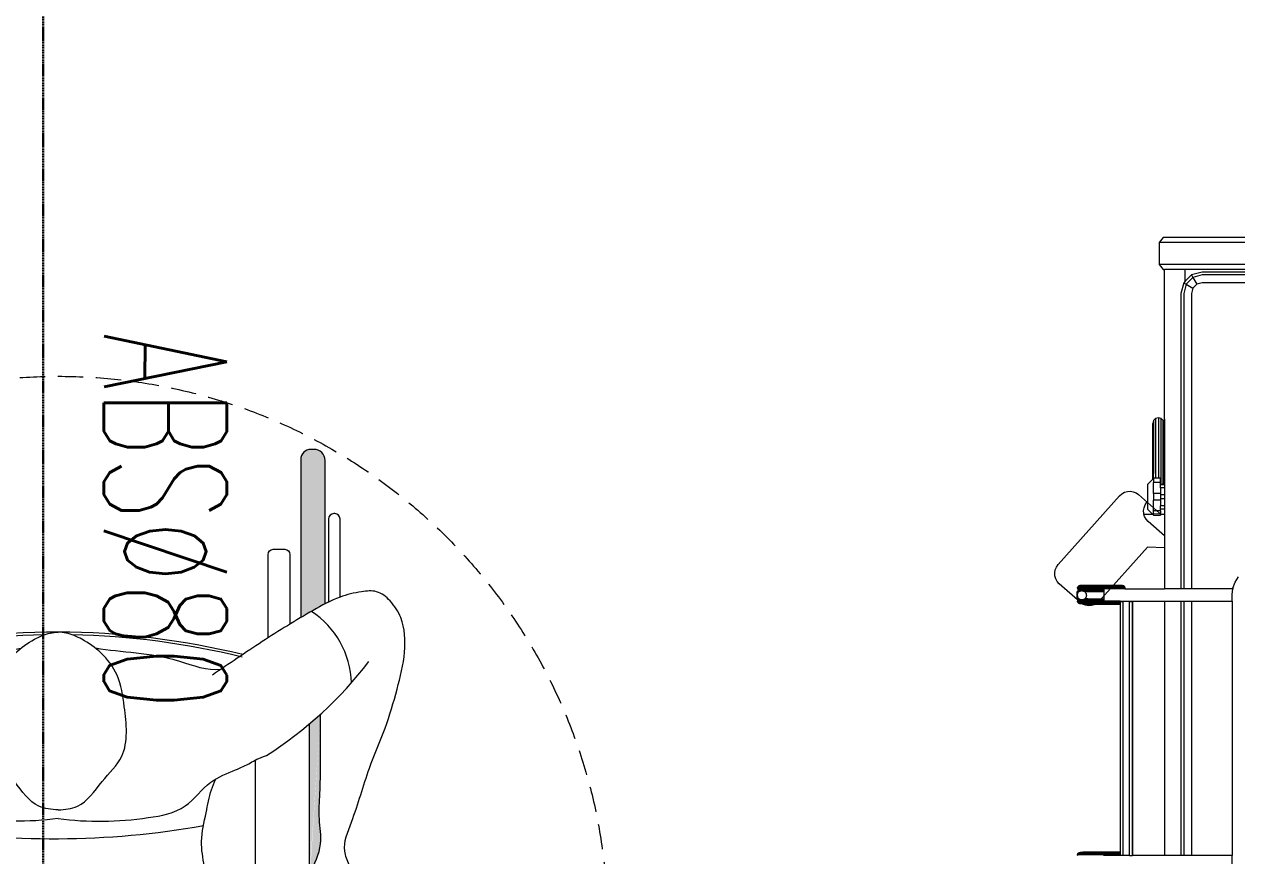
# Model space of a CAD drawing. Header units: millimetres. Extents: x -280308 to 6402717, y -14 to 2073074.
# Drawn here: x -18494 to -17117, y 332420 to 333365 of the extents above; entities that cross this region are included whole.
import ezdxf

# ---------------------------------------------------------------- set-up
doc = ezdxf.new("R2010")
doc.units = ezdxf.units.MM
doc.linetypes.add('DASHED2', pattern=[0.375, 0.25, -0.125])
doc.linetypes.add('Default', pattern=[0])
doc.layers.get('0').update_dxf_attribs({"lineweight": 0})
doc.layers.add('-P-ABK', color=7, linetype='Continuous', lineweight=30, true_color=0x05ffff)
doc.layers.add('A-FILL-4', color=9, linetype='Continuous', lineweight=0, true_color=0x808080)
doc.layers.add('A-Furn', color=250, linetype='Continuous', lineweight=0)
doc.layers.add('A-FURN-EQPM', color=177, linetype='Continuous', lineweight=0)
doc.layers.add('Teks-PL', color=7, linetype='Default', true_color=0xff0a0a)
doc.styles.add('RS', font='ROMANS.SHX', dxfattribs={"width": 0.8})

# ---------------------------------------------------------------- blocks, each defined once
blk = doc.blocks.new('A$C89b419f8')
at = {"color": 0, "linetype": 'ByBlock', "lineweight": -2}
for p, q in [((1663.365195679246, 1368.755625586142), (1684.527259748022, 1392.49293090697)), ((1684.527259748022, 1392.49293090697), (1687.169049251592, 1394.84670672004)), ((1687.169049251592, 1394.84670672004), (1690.179027126753, 1396.487585807263)), ((1690.179027126753, 1396.487585807263), (1693.42694667718, 1397.408018282207)), ((1693.42694667718, 1397.408018282207), (1696.782083571947, 1397.600295701632)), ((1696.782083571947, 1397.600295701632), (1700.114064662106, 1397.057568578908)), ((1700.114064662106, 1397.057568578908), (1703.291870617075, 1395.771659353268)), ((1703.291870617075, 1395.771659353268), (1706.185509609932, 1393.735208799291)), ((1706.185509609932, 1393.735208799291), (1784.381261693517, 1324.023314851103)), ((1375.276764968934, 1371.361954952445), (1376.645733114565, 1371.730557924995)), ((1376.645733114565, 1371.730557924995), (1378.015714060311, 1371.36583735286)), ((1376.71380194588, 1323.348871711481), (1376.645733114565, 1371.730557924995)), ((1378.015714060311, 1371.36583735286), (1379.019624033768, 1370.365528446448)), ((1378.083295853605, 1323.348871711481), (1378.015714060311, 1371.36583735286)), ((1379.019849584351, 1370.19942922944), (1379.019624033768, 1370.365528446448)), ((1379.085786358599, 1323.348871711481), (1379.019849584351, 1370.19942922944)), ((1379.019849584351, 1370.19942922944), (1379.388508339674, 1368.997629367601)), ((1379.388508339674, 1368.997629367601), (1379.36747199783, 1368.918749570395)), ((1379.36747199783, 1368.918749570395), (1379.388733406377, 1368.840420284207)), ((1379.393085786171, 1365.725069298001), (1379.388733406377, 1368.840420284207)), ((1379.393085786171, 1365.725069298001), (1379.451697932265, 1324.099338836488)), ((1379.393085786171, 1365.725069298001), (1379.522197953891, 1365.669680746912)), ((1379.580715293443, 1324.155116863913), (1379.522197953891, 1365.669680746912)), ((1660.043019025616, 1362.684267942765), (1661.328944303357, 1365.862185280348)), ((1661.636419377057, 1365.794061005639), (1661.279586860648, 1365.639803143727)), ((1661.279586860648, 1365.639803143727), (1661.337991666864, 1324.125182994059)), ((1661.328944303357, 1365.862185280348), (1663.365195679246, 1368.755625586142)), ((1661.631928764778, 1368.968426964493), (1661.997212003655, 1370.171183359111)), ((1661.653197291424, 1368.88955888171), (1661.631928764778, 1368.968426964493)), ((1661.632154369581, 1368.811161615202), (1661.653197291424, 1368.88955888171)), ((1661.636419377057, 1365.794061005639), (1661.632154369581, 1368.811161615202)), ((1661.695270841359, 1323.97192320897), (1661.636419377057, 1365.794061005639)), ((1661.996986936952, 1370.337282576773), (1662.998083576793, 1371.34040481683)), ((1661.996986936952, 1370.337282576773), (1661.997212003655, 1370.171183359111)), ((1662.063109271083, 1323.348871711481), (1661.997212003655, 1370.171183359111)), ((1662.998083576793, 1371.34040481683), (1664.367051722424, 1371.709007789366)), ((1663.065629553195, 1323.348871711481), (1662.998083576793, 1371.34040481683)), ((1664.435136903194, 1323.371055187818), (1664.367051722424, 1371.709007789366)), ((1664.367051722424, 1371.709007789366), (1665.737145201507, 1371.344287217245)), ((1665.778913715301, 1341.633458456592), (1665.737145201507, 1371.344287217245)), ((1665.737145201507, 1371.344287217245), (1665.9631192745, 1371.119123722689)), ((1667.219772025885, 1372.09544729715), (1665.962999625539, 1371.208740802816)), ((1665.962999625539, 1371.208740802816), (1665.9631192745, 1371.119123722689)), ((1665.9631192745, 1371.119123722689), (1665.963347793062, 1370.947963327388)), ((1665.964390836802, 1370.201468940562), (1665.963470771036, 1370.855852824694)), ((1665.964897796832, 1369.846356789625), (1665.966579355416, 1368.653159484878)), ((1665.96714374391, 1368.246545781614), (1665.976448185393, 1361.624789242793)), ((1666.166234847158, 1366.861859007069), (1666.163534046849, 1366.833331804024)), ((1666.264138857572, 1365.82621463023), (1666.163534046849, 1366.833331804024)), ((1666.166234847158, 1366.861859007069), (1666.261325523927, 1367.840730311204)), ((1666.261325523927, 1367.840730311204), (1666.553687155043, 1368.809754947608)), ((1666.559313822305, 1364.858033993893), (1666.264138857572, 1365.82621463023)), ((1666.553687155043, 1368.809754947608), (1667.029590672319, 1369.703044642636)), ((1667.037693073187, 1363.966094699019), (1666.559313822305, 1364.858033993893)), ((1667.2228202775, 1369.939170813086), (1667.029590672319, 1369.703044642636)), ((1667.152128303656, 1363.827040375647), (1667.037693073187, 1363.966094699019)), ((1667.680821141606, 1363.18460688254), (1667.152128303656, 1363.827040375647)), ((1667.236764561036, 1360.00492094428), (1667.152128303656, 1363.827040375647)), ((1667.219772025885, 1372.09544729715), (1675.439770233672, 1372.107038231712)), ((1667.222697892867, 1370.024608676846), (1667.219772025885, 1372.09544729715)), ((1667.222697892867, 1370.024608676846), (1667.67058060717, 1370.48633299263)), ((1667.2228202775, 1369.939170813086), (1667.222697892867, 1370.024608676846)), ((1667.2228202775, 1369.939170813086), (1667.67058060717, 1370.48633299263)), ((1667.67058060717, 1370.48633299263), (1668.452124690317, 1371.129517327718)), ((1668.464165758283, 1362.543616947689), (1667.680821141606, 1363.18460688254)), ((1669.34406398522, 1371.607896578615), (1668.452124690317, 1371.129517327718)), ((1670.312188354874, 1371.903071543347), (1669.34406398522, 1371.607896578615)), ((1671.319361795351, 1372.003732620724), (1670.312188354874, 1371.903071543347)), ((1672.326760302501, 1371.905941143661), (1671.319361795351, 1372.003732620724)), ((1672.326760302501, 1371.905941143661), (1673.295672405569, 1371.613466979208)), ((1673.295672405569, 1371.613466979208), (1674.189074633963, 1371.137619728586)), ((1674.189074633963, 1371.137619728586), (1674.972306717274, 1370.496629793735)), ((1674.982659785048, 1363.194903683645), (1674.201115701901, 1362.551663081875)), ((1674.972306717274, 1370.496629793735), (1675.451698444405, 1369.914205747351)), ((1675.570747578779, 1363.913557076055), (1674.982659785048, 1363.194903683645)), ((1675.439770233672, 1372.107038231712), (1676.69913090099, 1371.22387653777)), ((1675.439770233672, 1372.107038231712), (1675.440557967086, 1371.5842645761)), ((1675.450920200499, 1370.030871585332), (1675.440557967086, 1371.5842645761)), ((1675.451698444405, 1369.914205747351), (1675.450920200499, 1370.030871585332)), ((1675.614136397198, 1369.716856138679), (1675.450920200499, 1370.030871585332)), ((1675.451698444405, 1369.914205747351), (1675.614136397198, 1369.716856138679)), ((1675.570747578779, 1363.913557076055), (1675.456762768823, 1360.016511878857)), ((1675.623649719899, 1363.978192033639), (1675.570747578779, 1363.913557076055)), ((1675.614136397198, 1369.716856138679), (1676.093926569942, 1368.8231464157)), ((1676.099440703838, 1364.871481728667), (1675.623649719899, 1363.978192033639)), ((1676.093926569942, 1368.8231464157), (1676.389101534674, 1367.855022046046)), ((1676.391914868291, 1365.840450098403), (1676.099440703838, 1364.871481728667)), ((1676.489706345368, 1366.847848605568), (1676.389101534674, 1367.855022046046)), ((1676.489706345368, 1366.847848605568), (1676.391914868291, 1365.840450098403)), ((1676.705882901704, 1366.41999682672), (1676.69913090099, 1371.22387653777)), ((1676.705882901704, 1366.41999682672), (1676.925739888015, 1366.420307195876)), ((1676.740742046386, 1341.633458456592), (1676.705882901704, 1366.41999682672)), ((1676.922171991377, 1368.989920833454), (1677.287380712602, 1370.192771337403)), ((1676.943430134677, 1368.911094496711), (1676.922171991377, 1368.989920833454)), ((1676.943430134677, 1368.911094496711), (1676.92239705805, 1368.832711750059)), ((1676.925739888015, 1366.420307195876), (1676.92239705805, 1368.832711750059)), ((1676.960592234303, 1341.633458456592), (1676.925739888015, 1366.420307195876)), ((1677.287117630185, 1370.358832712402), (1678.288326803362, 1371.361954952445)), ((1677.287380712602, 1370.192771337403), (1677.287117630185, 1370.358832712402)), ((1677.327588922722, 1341.633458456592), (1677.287380712602, 1370.192771337403)), ((1678.288326803362, 1371.361954952445), (1679.657294948993, 1371.730557924995)), ((1678.330120446743, 1341.633458456592), (1678.288326803362, 1371.361954952445)), ((1679.733142423735, 1317.772956984976), (1679.657294948993, 1371.730557924995)), ((1679.657294948993, 1371.730557924995), (1681.027275894739, 1371.36583735286)), ((1681.102110569365, 1318.141559957527), (1681.027275894739, 1371.36583735286)), ((1681.027275894739, 1371.36583735286), (1682.031185868196, 1370.365528446448)), ((1682.031185868196, 1370.365528446448), (1682.031410934898, 1370.199429228785)), ((1682.10309467584, 1319.310781415232), (1682.031410934898, 1370.199429228785)), ((1682.031410934898, 1370.199429228785), (1682.400070174102, 1368.997629367601)), ((1682.404647620628, 1365.725069298001), (1682.400070174102, 1368.997629367601)), ((1682.463259766722, 1324.099338836488), (1682.404647620628, 1365.725069298001)), ((1682.404647620628, 1365.725069298001), (1682.533759788319, 1365.669680746912)), ((1682.5922771279, 1324.155116863913), (1682.533759788319, 1365.669680746912)), ((1659.500029007439, 1359.352040500293), (1660.043019025616, 1362.684267942765)), ((1659.69255327023, 1355.997038575239), (1659.500029007439, 1359.352040500293)), ((1660.612922027824, 1352.749071359562), (1659.69255327023, 1355.997038575239)), ((1662.253601936944, 1349.738894797338), (1660.612922027824, 1352.749071359562)), ((1664.607513210736, 1347.097256315596), (1662.253601936944, 1349.738894797338)), ((1665.981407644198, 1358.108229123187), (1665.978400870867, 1360.240647664672)), ((1665.987152808666, 1354.034919162601), (1665.984366407472, 1356.009298028672)), ((1665.993383748457, 1349.622596200192), (1665.991345799353, 1351.067735773511)), ((1667.236764561036, 1360.00492094428), (1667.262660877634, 1341.633458456592)), ((1669.357455453312, 1362.067713430399), (1668.464165758283, 1362.543616947689)), ((1670.326480089716, 1361.775295532614), (1669.357455453312, 1362.067713430399)), ((1671.333878596895, 1361.677504055551), (1670.326480089716, 1361.775295532614)), ((1672.340939504007, 1361.77810886626), (1671.333878596895, 1361.677504055551)), ((1673.309176407027, 1362.073283830992), (1672.340939504007, 1361.77810886626)), ((1674.201115701901, 1362.551663081875), (1673.309176407027, 1362.073283830992)), ((1675.456762768823, 1360.016511878857), (1675.482675551728, 1341.633458456592)), ((1375.318558612315, 1341.633458456592), (1375.760770887078, 1341.633458456592)), ((1375.760770887078, 1323.348871711481), (1375.760770887078, 1341.633458456592)), ((1664.53810240727, 1323.371199535672), (1664.53810240727, 1341.633458456592)), ((1664.53810240727, 1341.633458456592), (1665.778913715301, 1341.633458456592)), ((1726.075103548908, 1292.298521757722), (1664.607513210736, 1347.097256315596)), ((1665.778913715301, 1341.633458456592), (1666.067689179938, 1341.633458456592)), ((1666.067689179938, 1341.633458456592), (1667.262660877634, 1341.633458456592)), ((1667.262660877634, 1341.633458456592), (1675.482675551728, 1341.633458456592)), ((1675.482675551728, 1341.633458456592), (1676.740742046386, 1341.633458456592)), ((1676.740742046386, 1341.633458456592), (1676.960592234303, 1341.633458456592)), ((1676.960592234303, 1341.633458456592), (1677.327588922722, 1341.633458456592)), ((1677.327588922722, 1341.633458456592), (1678.330120446743, 1341.633458456592)), ((1678.330120446743, 1341.633458456592), (1678.630090573046, 1341.633458456592)), ((1678.630090573046, 1318.066614866359), (1678.630090573046, 1341.633458456592)), ((1375.760770887078, 1322.916012198766), (1375.760770887078, 1323.348871711481)), ((1376.71380194588, 1323.348871711481), (1375.760770887078, 1323.348871711481)), ((1375.760770887078, 1319.760014529689), (1375.760770887078, 1322.916012198766)), ((1375.760770887078, 1322.916012198766), (1664.337005319219, 1322.916012198766)), ((1378.083295853605, 1323.348871711481), (1376.71380194588, 1323.348871711481)), ((1379.085786358599, 1323.348871711481), (1378.083295853605, 1323.348871711481)), ((1379.452731039084, 1323.348871711481), (1379.085786358599, 1323.348871711481)), ((1379.451697932265, 1324.099338836488), (1379.580715293443, 1324.155116863913)), ((1379.452731039084, 1323.348871711481), (1379.451697932265, 1324.099338836488)), ((1661.696192349656, 1323.348871711481), (1379.452731039084, 1323.348871711481)), ((1661.337991666864, 1324.125182994059), (1661.695270841359, 1323.97192320897)), ((1661.696192349656, 1323.348871711481), (1661.695270841359, 1323.97192320897)), ((1662.063109271083, 1323.348871711481), (1661.696192349656, 1323.348871711481)), ((1663.065629553195, 1323.348871711481), (1662.063109271083, 1323.348871711481)), ((1664.337005319219, 1323.348871711481), (1663.065629553195, 1323.348871711481)), ((1664.337005319219, 1322.916012198766), (1664.337005319219, 1323.348871711481)), ((1664.337005319219, 1322.916012198766), (1664.337005319219, 1319.760014529689)), ((1664.435136903194, 1323.371055187818), (1664.53810240727, 1323.371199535672)), ((1664.435359463008, 1323.224916231629), (1664.435136903194, 1323.371055187818)), ((1664.443011730502, 1317.751463116016), (1664.435359463008, 1323.224916231629)), ((1664.53810240727, 1323.197563686655), (1664.435359463008, 1323.224916231629)), ((1664.53810240727, 1323.371199535672), (1664.53810240727, 1323.197563686655)), ((1664.53810240727, 1323.197563686655), (1664.53810240727, 1317.777062948866)), ((1682.463259766722, 1324.099338836488), (1682.5922771279, 1324.155116863913)), ((1682.468265381351, 1320.513594076532), (1682.463259766722, 1324.099338836488)), ((1784.381261693517, 1324.023314851103), (1786.734926123987, 1321.381541399649)), ((1375.760770887078, 1312.58241269947), (1375.760770887078, 1319.760014529689)), ((1375.760770887078, 1319.760014529689), (1664.337005319219, 1319.760014529689)), ((1375.760770887078, 1312.58241269947), (1375.760770887078, 1309.426415030408)), ((1375.760770887078, 1312.58241269947), (1664.337005319219, 1312.58241269947)), ((1375.760770887078, 1308.993555517693), (1375.760770887078, 1309.426415030408)), ((1375.760770887078, 1309.426415030408), (1664.337005319219, 1309.426415030408)), ((1375.760770887078, 1272.884826915746), (1375.760770887078, 1308.993555517693)), ((1375.760770887078, 1308.993555517693), (1664.337005319219, 1308.993555517693)), ((1664.337005319219, 1317.779684471287), (1664.337005319219, 1319.760014529689)), ((1664.337005319219, 1312.58241269947), (1664.337005319219, 1317.779684471287)), ((1664.337005319219, 1317.779684471287), (1664.443011730502, 1317.751463116016)), ((1664.337005319219, 1312.58241269947), (1664.337005319219, 1309.426415030408)), ((1664.337005319219, 1308.993555517693), (1664.337005319219, 1309.426415030408)), ((1664.443011730502, 1317.751463116016), (1664.53810240727, 1317.777062948866)), ((1664.53810240727, 1317.777062948866), (1664.53810240727, 1272.884842227431)), ((1678.630090573046, 1318.066614866359), (1678.630090573046, 1272.884842974614)), ((1678.630090573046, 1318.066614866359), (1679.733142423735, 1317.772956984976)), ((1679.733142423735, 1317.772956984976), (1681.102110569365, 1318.141559957527)), ((1681.102110569365, 1318.141559957527), (1682.103319742542, 1319.14468219757)), ((1682.10309467584, 1319.310781415232), (1682.468265381351, 1320.513594076532)), ((1682.10309467584, 1319.310781415232), (1682.103319742542, 1319.14468219757)), ((1786.734926123987, 1321.381541399649), (1788.375836824358, 1318.371388424537)), ((1788.94556521764, 1308.436558093323), (1787.659854679077, 1305.258552960251)), ((1788.375836824358, 1318.371388424537), (1789.296221634053, 1315.123532591446)), ((1789.48868971449, 1311.768140827277), (1788.94556521764, 1308.436558093323)), ((1789.296221634053, 1315.123532591446), (1789.48868971449, 1311.768140827277)), ((1757.915684074134, 1293.939576049568), (1760.910083859344, 1295.608951960501)), ((1760.910083859344, 1295.608951960501), (1763.505951111118, 1296.371280541629)), ((1763.505951111118, 1296.371280541629), (1763.414102283597, 1286.739164727711)), ((1763.505951111118, 1296.371280541629), (1764.149243670603, 1296.560196328355)), ((1763.505951111118, 1296.371280541629), (1764.049023723346, 1278.182674983633)), ((1764.149243670603, 1296.560196328355), (1767.502174693946, 1296.784644085565)), ((1785.623571198987, 1302.364889889242), (1764.461507130181, 1278.627584568414)), ((1767.502174693946, 1296.784644085565), (1770.839463582321, 1296.273405097847)), ((1770.839463582321, 1296.273405097847), (1774.029446321656, 1295.017645497588)), ((1774.029446321656, 1295.017645497588), (1776.942146898189, 1293.008981550578)), ((1787.659854679077, 1305.258552960251), (1785.623571198987, 1302.364889889242)), ((1725.175548665313, 1272.884845442575), (1726.075103548908, 1292.298521757722)), ((1738.96307350081, 1272.88484617362), (1755.296582995536, 1291.560789929848)), ((1755.296582995536, 1291.560789929848), (1757.915684074134, 1293.939576049568)), ((1763.414102283597, 1286.739164727711), (1762.150876524684, 1285.495130084586)), ((1762.150876524684, 1285.495130084586), (1767.06599544757, 1285.495130084586)), ((1762.150876524684, 1285.495130084586), (1762.150876524684, 1277.464919363658)), ((1769.032290590054, 1292.272000672179), (1763.414102283597, 1286.739164727711)), ((1767.06599544757, 1285.495130084586), (1779.511508238182, 1285.495130084586)), ((1767.06599544757, 1277.464919363658), (1767.06599544757, 1285.495130084586)), ((1777.784820775152, 1292.272000672179), (1769.032290590054, 1292.272000672179)), ((1776.942146898189, 1293.008981550578), (1777.784820775152, 1292.272000672179)), ((1797.287050395826, 1292.272000672179), (1777.784820775152, 1292.272000672179)), ((1779.511508238182, 1277.464919363658), (1779.511508238182, 1285.495130084586)), ((1786.807832747698, 1285.495130084586), (1779.511508238182, 1285.495130084586)), ((1786.807832747698, 1285.495130084586), (1799.253345538309, 1285.495130084586)), ((1786.807832747698, 1277.464919363658), (1786.807832747698, 1285.495130084586)), ((1802.961608801997, 1286.683651011015), (1797.287050395826, 1292.272000672179)), ((1799.253345538309, 1277.464919363658), (1799.253345538309, 1285.495130084586)), ((1802.901451526413, 1285.495130084586), (1799.253345538309, 1285.495130084586)), ((1804.142582455155, 1285.520618887298), (1802.901451526413, 1285.495130084586)), ((1858.033450458024, 1286.683651011015), (1802.961608801997, 1286.683651011015)), ((1803.268879063573, 1286.381048845491), (1802.961608801997, 1286.683651011015)), ((1803.268879063573, 1286.381048845491), (1858.163767276186, 1286.381048845491)), ((1804.142582455155, 1285.520618887298), (1803.268879063573, 1286.381048845491)), ((1804.168464461196, 1285.495130084586), (1804.142582455155, 1285.520618887298)), ((1804.168464461196, 1285.495130084586), (1809.728399452666, 1285.520618887298)), ((1804.168464461196, 1283.169853570551), (1804.168464461196, 1285.495130084586)), ((1872.129264757532, 1283.169853570551), (1804.168464461196, 1283.169853570551)), ((1804.168464461196, 1279.958658295611), (1804.168464461196, 1283.169853570551)), ((1869.78041250768, 1285.520618887298), (1809.728399452666, 1285.520618887298)), ((1858.163767276186, 1286.381048845491), (1858.033450458024, 1286.683651011015)), ((1858.163767276186, 1286.381048845491), (1866.571805499669, 1286.381048845491)), ((1869.78041250768, 1285.520618887298), (1866.571805499669, 1286.381048845491)), ((1872.129264757532, 1283.169853570551), (1869.78041250768, 1285.520618887298)), ((1872.988963248994, 1279.958658295611), (1872.129264757532, 1283.169853570551)), ((1664.53810240727, 1272.884842227431), (1375.760770887078, 1272.884826915746)), ((1375.760770887078, 1254.473231584474), (1375.760770887078, 1272.884826915746)), ((1664.53810240727, 1272.884842227431), (1664.53810240727, 1254.473231584474)), ((1725.175548665313, 1272.884845442575), (1678.630090573046, 1272.884842974614)), ((1678.630090573046, 1254.473231584474), (1678.630090573046, 1272.884842974614)), ((1738.96307350081, 1272.88484617362), (1725.175548665313, 1272.884845442575)), ((1763.281991870725, 1272.884847463065), (1738.96307350081, 1272.88484617362)), ((1763.325665996119, 1277.464919363658), (1762.150876524684, 1277.464919363658)), ((1763.325665996119, 1277.464919363658), (1763.281991870725, 1272.884847463065)), ((1769.65786345661, 1272.884847801135), (1763.281991870725, 1272.884847463065)), ((1767.06599544757, 1277.464919363658), (1763.325665996119, 1277.464919363658)), ((1764.049023723346, 1278.182674983633), (1764.461507130181, 1278.627584568414)), ((1767.06599544757, 1277.464919363658), (1769.65786345661, 1277.464919363658)), ((1769.65786345661, 1277.464919363658), (1772.816674459318, 1277.464919363658)), ((1769.65786345661, 1277.464919363658), (1769.65786345661, 1272.884847801135)), ((1772.816674459318, 1272.884847968628), (1769.65786345661, 1272.884847801135)), ((1779.511508238182, 1277.464919363658), (1772.816674459318, 1277.464919363658)), ((1772.816674459318, 1272.884847968628), (1772.816674459318, 1277.464919363658)), ((1780.815094510181, 1272.884848392714), (1772.816674459318, 1272.884847968628)), ((1780.815094510181, 1277.464919363658), (1779.511508238182, 1277.464919363658)), ((1785.504246475699, 1277.464919363658), (1780.815094510181, 1277.464919363658)), ((1780.815094510181, 1272.884848392714), (1780.815094510181, 1277.464919363658)), ((1785.504246475699, 1272.884848641348), (1780.815094510181, 1272.884848392714)), ((1786.807832747698, 1277.464919363658), (1785.504246475699, 1277.464919363658)), ((1785.504246475699, 1272.884848641348), (1785.504246475699, 1277.464919363658)), ((1793.502666526561, 1272.884849065449), (1785.504246475699, 1272.884848641348)), ((1793.502666526561, 1277.464919363658), (1786.807832747698, 1277.464919363658)), ((1793.502666526561, 1277.464919363658), (1796.661477529269, 1277.464919363658)), ((1793.502666526561, 1272.884849065449), (1793.502666526561, 1277.464919363658)), ((1796.661477529269, 1272.884849232942), (1793.502666526561, 1272.884849065449)), ((1796.661477529269, 1276.747463020671), (1796.661477529269, 1277.464919363658)), ((1796.661477529269, 1277.464919363658), (1799.253345538309, 1277.464919363658)), ((1796.661477529269, 1276.747463020671), (1872.129264757532, 1276.747463020671)), ((1796.661477529269, 1275.762962649183), (1796.661477529269, 1276.747463020671)), ((1796.661477529269, 1275.762962649183), (1798.223683296237, 1274.396697703938)), ((1796.661477529269, 1272.884849232942), (1796.661477529269, 1275.762962649183)), ((1799.952351030719, 1272.884849407419), (1796.661477529269, 1272.884849232942)), ((1798.223683296237, 1274.396697703938), (1869.78041250768, 1274.396697703938)), ((1798.223683296237, 1274.396697703938), (1799.207510516164, 1273.536267745731)), ((1799.207510516164, 1273.536267745731), (1859.812039980578, 1273.536211479062)), ((1799.207510516164, 1273.536267745731), (1799.797021948034, 1273.020696224223)), ((1799.253345538309, 1277.464919363658), (1804.168464461196, 1277.464919363658)), ((1859.812039980578, 1273.020696224223), (1799.797021948034, 1273.020696224223)), ((1799.797021948034, 1273.020696224223), (1799.952351030719, 1272.884849407419)), ((1799.952351030719, 1272.884849407419), (1871.171784526261, 1272.884853183656)), ((1872.988963248994, 1279.958658295611), (1804.168464461196, 1279.958658295611)), ((1804.168464461196, 1277.464919363658), (1804.168464461196, 1279.958658295611)), ((1859.812039980578, 1273.020696224223), (1859.812039980578, 1273.536211479062)), ((1866.571805499669, 1273.536211479062), (1859.812039980578, 1273.536211479062)), ((1871.076233978849, 1273.020696224223), (1859.812039980578, 1273.020696224223)), ((1866.571805499669, 1273.536211479062), (1869.78041250768, 1274.396697703938)), ((1869.78041250768, 1274.396697703938), (1872.129264757532, 1276.747463020671)), ((1871.171784526261, 1272.884853183656), (1871.076233978849, 1273.020696224223)), ((1871.171784526261, 1272.884853183656), (2041.295628237945, 1272.884867712462)), ((1872.129264757532, 1276.747463020671), (1872.988963248994, 1279.958658295611)), ((2041.295683069475, 1274.594081191593), (2041.295628237945, 1272.884867712462)), ((2041.295658254414, 1249.548040163223), (2041.295628237945, 1272.884867712462)), ((2046.997747676069, 1279.120172339753), (2041.295683069475, 1274.594081191593)), ((2071.959106598108, 1279.120172339753), (2046.997747676069, 1279.120172339753)), ((2046.997747676069, 253.3865789696429), (2046.997747676069, 1279.120172339753)), ((2071.959050331439, 253.3865789696429), (2071.959106598108, 1279.120172339753)), ((2077.706747209566, 1274.594081191593), (2071.959106598108, 1279.120172339753)), ((2077.706803476234, 1084.443139763302), (2077.706747209566, 1274.594081191593)), ((1375.760770887078, 1251.238010440313), (1375.760770887078, 1254.473231584474)), ((1664.53810240727, 1254.473231584474), (1375.760770887078, 1254.473231584474)), ((1664.53810240727, 1254.473231584474), (1664.53810240727, 1251.238010440313)), ((1678.630090573046, 1251.238010440313), (1678.630090573046, 1254.473231584474)), ((2014.220272722509, 1254.473231584474), (1678.630090573046, 1254.473231584474)), ((2026.294312940299, 1251.238010440313), (2014.220272722509, 1254.473231584474)), ((1375.760770887078, 1242.399191366698), (1375.760770887078, 1251.238010440313)), ((1664.53810240727, 1251.238010440313), (1375.760770887078, 1251.238010440313)), ((1375.760770887078, 1196.120078176842), (1375.760770887078, 1242.399191366698)), ((1664.53810240727, 1242.399191366698), (1375.760770887078, 1242.399191366698)), ((1664.53810240727, 1251.238010440313), (1664.53810240727, 1242.399191366698)), ((1664.53810240727, 1242.399191366698), (1664.53810240727, 1196.120078176842)), ((1678.630090573046, 1242.399191366698), (1678.630090573046, 1251.238010440313)), ((2014.220272722509, 1251.238010440313), (1678.630090573046, 1251.238010440313)), ((1678.630090573046, 1195.387392020435), (1678.630090573046, 1242.399191366698)), ((2014.220272722509, 1242.399191366698), (1678.630090573046, 1242.399191366698)), ((2024.676646101521, 1248.436211475579), (2014.220272722509, 1251.238010440313)), ((2020.257236564736, 1240.781580794617), (2014.220272722509, 1242.399191366698)), ((2024.676646101521, 1248.436211475579), (2020.257236564736, 1240.781580794617)), ((2024.676646101521, 1236.362171257817), (2020.257236564736, 1240.781580794617)), ((2026.294312940299, 1251.238010440313), (2024.676646101521, 1248.436211475579)), ((2032.331276782497, 1240.781580794617), (2024.676646101521, 1248.436211475579)), ((2032.331276782497, 1240.781580794617), (2024.676646101521, 1236.362171257817)), ((2027.984283923171, 1249.548039457426), (2026.294312940299, 1251.238010440313)), ((2027.984283923171, 1249.548039457426), (2041.295658254414, 1249.548040163223)), ((2035.1331320139, 1242.399191366698), (2027.984283923171, 1249.548039457426)), ((2035.1331320139, 1242.399191366698), (2032.331276782497, 1240.781580794617)), ((2035.1331320139, 1230.325151148922), (2032.331276782497, 1240.781580794617)), ((2038.368353158061, 1230.325151148922), (2035.1331320139, 1242.399191366698)), ((2041.295677633956, 1084.443139763302), (2041.295658254414, 1249.548040163223)), ((2026.294312940299, 1230.325151148922), (2024.676646101521, 1236.362171257817)), ((2026.294312940299, 321.1449317777879), (2026.294312940299, 1230.325151148922)), ((2035.1331320139, 321.1449317777879), (2035.1331320139, 1230.325151148922)), ((2038.368353158061, 1084.443139763302), (2038.368353158061, 1230.325151148922)), ((1365.719533018884, 1196.120078176842), (1375.760770887078, 1196.120078176842)), ((1664.53810240727, 1196.120078176842), (1375.760770887078, 1196.120078176842)), ((1664.53810240727, 1196.120078176842), (1672.279833897512, 1196.120078176842)), ((1672.279833897512, 1196.120078176842), (1678.630090573046, 1195.387392020435)), ((1679.57998454076, 1195.277794220572), (1678.630090573046, 1195.387392020435)), ((1679.57998454076, 1195.277794220572), (1686.284046053945, 1192.879005298731)), ((1686.284046053945, 1192.879005298731), (1692.199924016633, 1189.115805831738))]:
    blk.add_line(p, q, dxfattribs=at)
blk = doc.blocks.new('disable people')
at = {"layer": 'A-FILL-4'}
h = blk.add_hatch(color=256, dxfattribs=at)
edge = h.paths.add_edge_path()
edge.add_spline(control_points=[(-3.796474417917125, 4.952000308492416), (-3.760681164754715, 5.053013868617654), (-3.704158616363202, 5.157722778494588), (-3.734610711559071, 5.255821520916697)], knot_values=[0.9037914775148974, 0.9037914775148974, 0.9037914775148974, 0.9037914775337845, 1.21384703267489, 1.21384703267489, 1.21384703267489, 1.213847032693339], degree=3, periodic=0)
edge.add_line((-3.734610711562709, 5.255821520934205), (-4.964782523813881, 5.255821520934205))
edge.add_arc((-4.964782523813483, 5.035821520934178), 0.2200000000000129, 89.99999999999999, 179.9999999999926)
edge.add_line((-5.184782523814647, 5.035821520934178), (-5.184782523814647, 4.952000308504779))
edge.add_line((-5.184782523814647, 4.952000308504921), (-3.796474417913829, 4.952000308504921))
edge = h.paths.add_edge_path()
edge.add_spline(control_points=[(0.1341749100720335, 5.166089496497762), (-0.07234800000333053, 5.166001675629786), (-0.553623694469934, 5.165540411955988), (-1.20498952116759, 5.174735433441811), (-1.923735004729679, 5.122992935595903), (-2.472725316985816, 5.224835962467296), (-2.818046584459807, 5.044581019589032), (-3.008957661264503, 4.952000308504921)], knot_values=[0.4124965523283914, 0.4124965523283914, 0.4124965523283914, 0.4124965523283914, 0.6874227009135008, 1.856497828568305, 2.363121600141893, 2.852056937546859, 3.479819935797773, 3.479819935797798, 3.479819935797798, 3.479819935797798], degree=3, periodic=0)
edge.add_line((-3.008957661264503, 4.952000308504921), (-0.05374037849282143, 4.952000308504893))
edge.add_arc((6.001229472374689, -0.1731919023486626), 7.932859200384009, 137.696407415366, 139.7539587547804, ccw=False)
edge = h.paths.add_edge_path()
edge.add_line((5.131749954041879, 5.255821520934205), (2.308872463095783, 5.255821520934205))
edge.add_spline(control_points=[(2.308872463096122, 5.255821520934205), (2.267732188407535, 5.17631198661752), (2.17731957034448, 5.015793417558143), (2.084681671298313, 4.857544409941738), (2.036732091110025, 4.777055949464057)], knot_values=[9.278145445618577, 9.278145445618577, 9.278145445618577, 9.278145445618577, 9.545772737748978, 9.82631843046447, 9.82631843046447, 9.82631843046447, 9.82631843046447], degree=3, periodic=0)
edge.add_line((2.036732091110025, 4.777055949464057), (5.151749954040608, 4.777055949464028))
edge.add_arc((5.151749954042316, 4.977055949464102), 0.1999999999999886, 270, 360)
edge.add_line((5.351749954041225, 4.977055949464102), (5.351749954041168, 5.035821520934263))
edge.add_arc((5.131749954041879, 5.035821520934178), 0.2200000000000118, 7.404331298447066e-12, 89.99999999999999)
edge = h.paths.add_edge_path()
edge.add_spline(control_points=[(-3.734610711559071, -5.255821520915617), (-3.704158616363202, -5.157722778493792), (-3.760681164754715, -5.053013868616347), (-3.796474417917125, -4.952000308491563)], knot_values=[0.9037914775148975, 0.9037914775333468, 0.9037914775333468, 0.9037914775333468, 1.213847032674452, 1.213847032693339, 1.213847032693339, 1.213847032693339], degree=3, periodic=0)
edge.add_line((-3.796474417911668, -4.952000308503841), (-5.184782523812599, -4.952000308503841))
edge.add_line((-5.184782523814647, -4.952000308503841), (-5.18478252381459, -5.035821520933212))
edge.add_arc((-4.964782523813483, -5.035821520933098), 0.2200000000000129, 180, 270)
edge.add_line((-4.964782523813483, -5.255821520933125), (-3.734610711562426, -5.255821520933125))
edge = h.paths.add_edge_path()
edge.add_line((-0.05374037849287561, -4.952000308503841), (-3.008957661264615, -4.952000308503841))
edge.add_spline(control_points=[(-3.008957661264503, -4.952000308503841), (-2.818046584459807, -5.044581019588179), (-2.472725316985816, -5.224835962466216), (-1.923735004729679, -5.12299293559505), (-1.20498952116759, -5.174735433440958), (-0.553623694469934, -5.165540411954737), (-0.07234800000333053, -5.166001675628706), (0.1341749100720335, -5.166089496496454)], knot_values=[0.4124965523283917, 0.4124965523283917, 0.4124965523283917, 0.4124965523284174, 1.040259550579332, 1.529194887984297, 2.035818659557886, 3.204893787212689, 3.479819935797799, 3.479819935797799, 3.479819935797799, 3.479819935797799], degree=3, periodic=0)
edge.add_arc((6.001229472376508, 0.1731919023482078), 7.93285920038395, 220.2460412452068, 222.3035925846204, ccw=False)
edge = h.paths.add_edge_path()
edge.add_arc((5.151749954042316, -4.977055949463022), 0.1999999999999886, 0, 89.99999999999999)
edge.add_line((5.151749954042316, -4.777055949462977), (2.03673209111179, -4.777055949463005))
edge.add_spline(control_points=[(2.036732091110025, -4.777055949462977), (2.084681671298313, -4.857544409940431), (2.232165906039882, -5.109484857939435), (2.374009886807471, -5.367177794302108), (2.440898637138162, -5.551188368630221)], knot_values=[8.953599230115874, 8.953599230115874, 8.953599230115874, 8.953599230115874, 9.234144922831332, 9.82631843046441, 9.826318430464434, 9.826318430464434, 9.826318430464434], degree=3, periodic=0)
edge.add_arc((0.7053364612966107, -4.04279776307277), 1.733346163484878, 327.02309260736433, 327.0237538441636, ccw=False)
edge.add_spline(control_points=[(2.036732091110025, -4.777055949462977), (2.084681671298313, -4.857544409940431), (2.232165906039882, -5.109484857939435), (2.374009886807471, -5.367177794302108), (2.440898637138162, -5.551188368630221)], knot_values=[8.953599230115874, 8.953599230115874, 8.953599230115874, 8.953599230115874, 9.234144922831332, 9.82631843046441, 9.826318430464434, 9.826318430464434, 9.826318430464434], degree=3, periodic=0)
edge.add_line((2.308799040582016, -5.255821520933125), (5.131749954041821, -5.255821520933154))
edge.add_arc((5.131749954041879, -5.035821520933098), 0.2200000000000118, 270, 359.9999999999482)
edge.add_line((5.351749954041225, -5.035821520933325), (5.351749954041281, -4.977055949462965))
h = blk.add_hatch(dxfattribs=at)
h.set_pattern_fill('_USER', color=256, scale=0.2999999999999999, style=0, pattern_type=0)
h.set_pattern_definition([(360, (-5.456968210637569e-12, -2.842170943040401e-13), (7.395570986446986e-32, 0.3), [])])
edge = h.paths.add_edge_path()
edge.add_spline(control_points=[(-11.84368881340561, 2.723015967266292), (-11.80630735148043, 2.722610891474005), (-11.70819034366286, 2.721547668618996), (-11.61031172560615, 2.728856529663688), (-11.54972374569115, 2.733380797935752)], knot_values=[0, 0, 0, 0, 0.1121097829463906, 0.2942601996699649, 0.2942601996699649, 0.2942601996699649, 0.2942601996699649], degree=3, periodic=0)
edge.add_spline(control_points=[(-11.54972374569115, 2.733380797935752), (-11.53484815880256, 2.736247567797591), (-11.47003685719392, 2.745536439978423), (-11.36826084976747, 2.72479947738816), (-11.306672703613, 2.6447510459368), (-11.24782621166378, 2.610484695002697), (-10.96949606972703, 2.549332237655335), (-10.74909445872436, 2.772073311572058), (-10.5228854389261, 2.880681640590865)], knot_values=[5.436664725832285, 5.436664725832285, 5.436664725832285, 5.436664725832285, 5.482184118797054, 5.63248936469224, 5.71609653018408, 5.778112604277349, 5.832864719823681, 6.558060987042688, 6.558060987042688, 6.558060987042688, 6.558060987042688], degree=3, periodic=0)
edge.add_line((-10.5228854389261, 2.880681640590865), (-10.52288543892609, 4.274822013010747))
edge.add_line((-10.5228854389261, 4.274822013010635), (-13.10916806575664, 4.274822013010636))
edge.add_line((-13.10916806575733, 4.274822013010635), (-13.10916806575733, 2.778481744722516))
edge.add_spline(control_points=[(-13.10916806575733, 2.778481744722512), (-12.82295144472664, 2.822346398972513), (-12.41668017873963, 2.754237778142112), (-12.01270156310056, 2.608782090787145), (-11.9026220646665, 2.624670677752874)], knot_values=[3.85022029909312, 3.850220299093444, 3.850220299093444, 3.850220299093444, 4.723214524291371, 5.067106132655391, 5.067106132655391, 5.067106132655391, 5.067106132688122], degree=3, periodic=0)
edge.add_arc((-10.49828518709546, 1.8499546098883), 1.603853812364077, 147.0195933812169, 151.1162485193678, ccw=False)
edge = h.paths.add_edge_path()
edge.add_spline(control_points=[(-11.10131507691221, 1.321645051041912), (-11.26820317942656, 1.353449058260139), (-11.54271718581731, 1.405746173674288), (-11.85950975244123, 1.421612261374548), (-12.00627843078473, 1.420929790504033), (-12.04364457507836, 1.420756038819889)], knot_values=[0, 0, 0, 0, 0.5089906555588182, 0.8372314890067583, 0.9493412719532057, 0.9493412719532057, 0.9493412719532057, 0.9493412719532057], degree=3, periodic=0)
edge.add_arc((-10.49828518709546, 1.8499546098883), 1.603853812364076, 193.9046284335562, 195.5217729613365, ccw=False)
edge.add_spline(control_points=[(-12.05514138739818, 1.464538181836133), (-12.39829801821179, 1.46764695568163), (-12.74615257863297, 1.465605107812507), (-13.10916806575915, 1.44694142760477)], knot_values=[0.4692719010675678, 0.4692719010675678, 0.4692719010675678, 0.4692719010675678, 1.51441113184759, 1.514411131847849, 1.514411131847849, 1.514411131847849], degree=3, periodic=0)
edge.add_line((-13.10916806575733, 1.44694142760477), (-13.10916806575733, 0.7534304279870407))
edge.add_line((-13.10916806575733, 0.7534304279870412), (-10.52288543892678, 0.7534304279870412))
edge.add_line((-10.5228854389261, 0.7534304279870412), (-10.5228854389261, 1.191359744353121))
edge.add_spline(control_points=[(-10.5228854389261, 1.191359744352894), (-10.71802839497832, 1.226449273625576), (-10.91033044466531, 1.271692798998856), (-11.10131507691221, 1.321645051041912)], knot_values=[0.5122589669724955, 0.5122589669724955, 0.5122589669724955, 0.5122589669753015, 1.104645887850228, 1.104645887850228, 1.104645887850228, 1.104645887850228], degree=3, periodic=0)
h = blk.add_hatch(dxfattribs=at)
h.set_pattern_fill('_USER', color=256, scale=0.2999999999999999, style=0, pattern_type=0)
h.set_pattern_definition([(360, (-5.456968210637569e-12, 1.13686837721616e-12), (-7.347638122947742e-17, -0.2999999999999999), [])])
edge = h.paths.add_edge_path()
edge.add_spline(control_points=[(-11.84368881340561, -2.723015967265212), (-11.80630735148043, -2.722610891472925), (-11.70819034366286, -2.721547668617916), (-11.61031172560615, -2.728856529662664), (-11.54972374569115, -2.733380797934899)], knot_values=[0, 0, 0, 0, 0.1121097829463906, 0.2942601996699649, 0.2942601996699649, 0.2942601996699649, 0.2942601996699649], degree=3, periodic=0)
edge.add_spline(control_points=[(-11.54972374569115, -2.733380797934899), (-11.53484815880256, -2.736247567796511), (-11.47003685719392, -2.745536439977116), (-11.36826084976747, -2.72479947738708), (-11.306672703613, -2.644751045935948), (-11.24782621166378, -2.610484695001844), (-10.96949606972703, -2.549332237654482), (-10.74909445872436, -2.772073311571205), (-10.5228854389261, -2.880681640589785)], knot_values=[5.436664725832285, 5.436664725832285, 5.436664725832285, 5.436664725832285, 5.482184118797054, 5.63248936469224, 5.71609653018408, 5.778112604277349, 5.832864719823681, 6.558060987042688, 6.558060987042688, 6.558060987042688, 6.558060987042688], degree=3, periodic=0)
edge.add_line((-10.5228854389261, -2.880681640589785), (-10.52288543892609, -4.274822013009667))
edge.add_line((-10.5228854389261, -4.274822013009555), (-13.10916806575664, -4.274822013009555))
edge.add_line((-13.10916806575733, -4.274822013009555), (-13.10916806575733, -2.778481744721437))
edge.add_spline(control_points=[(-13.10916806575733, -2.778481744721432), (-12.82295144472664, -2.822346398971661), (-12.41668017873963, -2.754237778141317), (-12.01270156310056, -2.608782090786292), (-11.9026220646665, -2.624670677752022)], knot_values=[3.85022029909312, 3.850220299093444, 3.850220299093444, 3.850220299093444, 4.723214524291371, 5.067106132655391, 5.067106132655391, 5.067106132655391, 5.067106132688122], degree=3, periodic=0)
edge.add_arc((-10.49828518709546, -1.849954609887163), 1.603853812364077, 208.8837514806322, 212.9804066187831)
edge = h.paths.add_edge_path()
edge.add_spline(control_points=[(-11.10131507691221, -1.321645051040832), (-11.26820317942656, -1.353449058259002), (-11.54271718581731, -1.405746173672924), (-11.85950975244123, -1.421612261373639), (-12.00627843078473, -1.420929790502896), (-12.04364457507836, -1.420756038818865)], knot_values=[0, 0, 0, 0, 0.5089906555588182, 0.8372314890067583, 0.9493412719532057, 0.9493412719532057, 0.9493412719532057, 0.9493412719532057], degree=3, periodic=0)
edge.add_arc((-10.49828518709546, -1.849954609887163), 1.603853812364076, 164.4782270386635, 166.0953715664438)
edge.add_spline(control_points=[(-12.05514138739818, -1.464538181834996), (-12.39829801821179, -1.467646955680721), (-12.74615257863297, -1.465605107811598), (-13.10916806575915, -1.446941427603633)], knot_values=[0.4692719010675678, 0.4692719010675678, 0.4692719010675678, 0.4692719010675678, 1.51441113184759, 1.514411131847849, 1.514411131847849, 1.514411131847849], degree=3, periodic=0)
edge.add_line((-13.10916806575733, -1.446941427603633), (-13.10916806575733, -0.753430427985904))
edge.add_line((-13.10916806575733, -0.7534304279861885), (-10.52288543892678, -0.7534304279861892))
edge.add_line((-10.5228854389261, -0.7534304279861885), (-10.5228854389261, -1.191359744352268))
edge.add_spline(control_points=[(-10.5228854389261, -1.191359744351757), (-10.71802839497832, -1.226449273624439), (-10.91033044466531, -1.271692798997492), (-11.10131507691221, -1.321645051040832)], knot_values=[0.5122589669724955, 0.5122589669724955, 0.5122589669724955, 0.5122589669753015, 1.104645887850228, 1.104645887850228, 1.104645887850228, 1.104645887850228], degree=3, periodic=0)
for p, q in [((-8.202746146980644, 4.274822013010635), (-8.202746146980644, 2.985387214360799)), ((-8.202746146980644, 1.237720448978507), (-8.202746146980644, -1.23772044897737)), ((-8.202746146980644, -2.985387214359719), (-8.202746146980644, -4.274822013009555))]:
    blk.add_line(p, q, dxfattribs=at)
for points in [[(2.4408986371418, 5.551188368631301), (3.985710528006166, 5.551188368631301, -0.414213562373095), (4.085710528004711, 5.451188368631392), (4.085710528004711, 5.426046132553836, -0.414213562373095), (3.985710528006166, 5.326046132553756), (2.344216868157673, 5.326046132553756)], [(-5.184782523807371, 4.952000308504921), (-5.184782523807371, 5.035821520934178, -0.414213562373095), (-4.964782523809845, 5.255821520934205), (-3.734610711555433, 5.255821520934205)], [(2.30887246309976, 5.255821520934205), (5.131749954045517, 5.255821520934205, -0.4142135623730981), (5.351749954046682, 5.035821520934178), (5.351749954046682, 4.977055949464102, -0.414213562373095), (5.151749954045954, 4.777055949464057), (2.036706903287268, 4.777055949464057)], [(1.636438218787589, 4.132746635153126), (3.282262380906104, 4.132746635153126, 0.4142135623730451), (3.382262380908287, 4.232746635153262), (3.382262380908287, 4.465441665068283, 0.414213562373095), (3.282262380906104, 4.56544166506842), (1.908734547932909, 4.565441665068136)], [(1.636438218787589, -4.13274663515341), (3.282262380906104, -4.13274663515341, -0.4142135623730451), (3.382262380908287, -4.232746635153546), (3.382262380908287, -4.465441665068795, -0.414213562373095), (3.282262380906104, -4.565441665068704), (1.908734547932909, -4.565441665068477)], [(-5.184782523807371, -4.952000308503841), (-5.184782523807371, -5.035821520933098, 0.414213562373095), (-4.964782523809845, -5.255821520933125), (-3.734610711555433, -5.255821520933125)], [(2.308877528723315, -5.255821520933125), (5.131749954045517, -5.255821520933125, 0.4142135623730981), (5.351749954046682, -5.035821520933098), (5.351749954046682, -4.977055949463022, 0.414213562373095), (5.151749954045954, -4.777055949462977), (2.036706903287268, -4.777055949462977)], [(2.4408986371418, -5.551188368630221), (3.985710528006166, -5.551188368630221, 0.414213562373095), (4.085710528004711, -5.451188368630312), (4.085710528004711, -5.426046132552813, 0.414213562373095), (3.985710528006166, -5.326046132552904), (2.344216868157673, -5.326046132552904)]]:
    blk.add_lwpolyline(points, format="xyb", dxfattribs=at)
for points in [[(-13.10916806575187, 4.795772278258937), (-7.007824699383491, 4.795772278258937), (-7.007824699383491, 4.274822013010635), (-13.10916806575187, 4.274822013010635)], [(-13.10916806575187, -4.274822013009555), (-7.007824699383491, -4.274822013009555), (-7.007824699383491, -4.795772278257857), (-13.10916806575187, -4.795772278257857)], [(-13.10916806575187, -4.79577227825763), (-7.007824699383491, -4.79577227825763), (-7.007824699383491, -4.274822013009555), (-13.10916806575187, -4.274822013009555)]]:
    blk.add_lwpolyline(points, close=True, dxfattribs=at)
for points in [[(-0.7716928118115902, 3.881550911005661), (-7.007824699383491, 3.881550911005661), (-7.007824699383491, 4.952000308504921), (-0.05374037848923763, 4.952000308504921)], [(-13.10916806575187, 2.778481744728197), (-13.10916806575187, 4.274822013010635), (-10.52288543892246, 4.274822013010635), (-10.52288543892246, 2.880681640590865)], [(-10.52288543892246, 1.191359744319243), (-10.52288543892246, 0.7534304279870412), (-13.10916806575187, 0.7534304279870412), (-13.10916806575187, 1.446941427605225)], [(-13.10916806575187, -1.446941427604088), (-13.10916806575187, -0.7534304279861885), (-10.52288543892246, -0.7534304279861885), (-10.52288543892246, -1.191359744318333)], [(-10.52288543892246, -1.191359744318333), (-10.52288543892246, -0.7534304279861885), (-13.10916806575187, -0.7534304279861885), (-13.10916806575187, -1.446941427604088)], [(-10.52288543892246, -2.880681640589557), (-10.52288543892246, -4.274822013009555), (-13.10916806575187, -4.274822013009555), (-13.10916806575187, -2.778481744727117)], [(-13.10916806575187, -2.778481744727117), (-13.10916806575187, -4.274822013009555), (-10.52288543892246, -4.274822013009555), (-10.52288543892246, -2.880681640589557)], [(-0.7716928118115902, -3.881550911004581), (-7.007824699383491, -3.881550911004581), (-7.007824699383491, -4.952000308503841), (-0.05374037848741864, -4.952000308503841)]]:
    blk.add_lwpolyline(points, dxfattribs=at)
at = {"layer": 'A-FILL-4', "linetype": 'DASHED2', "ltscale": 2}
blk.add_circle((-4.032044972002041, 5.684341886080801e-13), 10.82285678946162, dxfattribs=at)
at = {"layer": 'A-FILL-4'}
for centre, radius, start, end in [((6.001229472381965, -0.1731919023484352), 7.932859200384001, 127.5204071296238, 147.4062370725861), ((0.7053364602925285, 4.042797764629086), 1.733346163484867, 32.98970642474525, 88.42289004785182), ((-13.74668270498478, -0.04341019569847049), 15.44764756680718, 1.182090759333106, 13.72631994225427), ((-13.74668270498478, -0.04341019569847049), 15.49764756680718, 0.1604904385792841, 13.72631994225427), ((-10.49828518709, 1.8499546098883), 1.603853812364076, 147.0195933826843, 195.5217729614681), ((-10.38617540414452, 1.8499546098883), 1.603853812364076, 147.0195933826843, 195.5217729614681), ((14.27937685350298, 0.06775199395133313), 16.59864857667759, 170.3286188685546, 190.1626872323025), ((-12.69504205342673, -4.606921862426645), 6.728132541871835, 84.78551859402995, 94.76708404660036), ((-13.74668270498114, 0.04341019570074423), 15.49764756680435, 346.2736800577457, 359.8395095614207), ((-13.74668270498478, -0.04341019569847049), 15.44764756680718, 0.1604904385792841, 0.1610099051522045), ((-13.74668270498114, 0.04341019570074423), 15.44764756680434, 346.2736800577457, 358.8179092406669), ((-10.49828518709, -1.849954609887163), 1.603853812364076, 164.4782270385319, 212.9804066173157), ((-10.38617540414452, -1.849954609887163), 1.603853812364076, 164.4782270385319, 212.9804066173157), ((-12.69504205342673, 4.606921862427726), 6.728132541871835, 265.2329159533996, 275.2144814059701), ((6.001229472381965, 0.1731919023497994), 7.932859200384001, 212.5937629274139, 232.4795928703763), ((0.7053364602925285, -4.042797764628233), 1.733346163484867, 271.5771099521482, 327.0102935752548)]:
    blk.add_arc(centre, radius, start, end, dxfattribs=at)
for points in [[(-4.92346149860532, 5.255821520934205), (-4.763444462907501, 5.548488725255311), (-4.598746377016141, 5.706342594715352), (-3.795142421198761, 6.036484532325346), (-3.426854836276107, 5.940611925619805), (-2.83078820989067, 5.728755613769636), (-2.566758833625499, 5.644812886039915), (-1.990014397371851, 5.77694535444266), (-0.9296119438040478, 6.130492836126223), (-0.1419316975516267, 6.437829670206156), (0.6264580426013708, 6.674788378109497), (1.355821926739736, 6.821824205640951), (2.03613892919202, 6.747111713511686), (2.366979790260302, 6.535991856629323), (2.546758790460444, 6.270681361221932), (2.546758790460444, 5.977235520005024), (2.4408986371418, 5.551188368631301), (2.178919851432511, 5.020117206751138), (1.563051972347239, 4.019382088696602), (0.9042720964644104, 3.036488685107713)], [(-11.59479933503098, 1.458273844522409), (-13.10916806575187, 1.44694142760477), (-13.60667026066403, 1.498036116953244), (-13.89975817351478, 1.866144042570795), (-13.88104616483179, 2.260011965725369), (-13.6895420801302, 2.538489094402166), (-13.51049322462313, 2.652381983495161), (-13.10916806575187, 2.778481744722512), (-12.24121315577941, 2.684816428400097), (-11.9026220646283, 2.624670677757422), (-11.6864549030779, 2.695858412372388), (-11.58829313107708, 2.724656443567028), (-11.50436550326049, 2.739278829181558), (-11.35904478900738, 2.70089189191475), (-11.29807203763994, 2.643686282815679), (-11.24447784318909, 2.612482825203188), (-11.19131079044928, 2.599403885649735), (-10.52288543892246, 2.880681640590865), (-9.794960447152334, 2.978637757924389), (-8.898797660205673, 2.922233265498733), (-8.608041948751634, 2.974222485651126), (-7.978096220525913, 2.974222485651126), (-5.459508429310517, 3.120158817032916), (-2.862528005884087, 2.87969555159134), (-2.371240473639773, 2.822748566114569), (-1.807424389844527, 2.913683812752424), (-1.35487122052109, 3.017778437834522), (-1.14944398208354, 3.098118711132884)], [(-11.84368881339833, 2.723015967266292), (-11.73157903045285, 2.723015967266292), (-11.5497237456857, 2.733380797935752)], [(-11.59479933503098, 1.458273844522409), (-10.52288543892246, 1.191359744353122), (-9.83083267098118, 1.132548455971346), (-8.963526649984487, 1.24073196201698), (-8.6391886196634, 1.25427512685269), (-5.976700821847771, 0.8565910165420973), (-4.215992548008217, 0.3886604790008619), (-3.813472225867372, 0.09260624280796037), (-3.74400946284004, 6.821210263296962e-13)], [(-12.0436445750729, 1.420756038819889), (-11.93153479212742, 1.420756038819889), (-11.6037811244496, 1.402879292288389), (-11.10095268296573, 1.321575989310304)], [(-1.752623687929372, 6.821210263296962e-13), (-1.679207983477681, 0.3788307068211338), (-1.194287836962758, 0.8637508533374785), (-0.6959840598392475, 1.251223035229941), (0.2821704783109453, 1.301328029997421), (0.9016085141356598, 1.159748884299916), (1.342330865873009, 0.8397630039512478), (1.609774513437515, 0.4677343058569932), (1.7303854847396, 0.1585836488836776), (1.750904063925191, 6.821210263296962e-13)], [(-11.59479933503098, -1.458273844521273), (-10.52288543892246, -1.191359744351985), (-9.83083267098118, -1.132548455970209), (-8.963526649984487, -1.240731962016071), (-8.6391886196634, -1.25427512685178), (-5.976700821847771, -0.8565910165411879), (-4.215992548008217, -0.3886604789997818), (-3.813472225867372, -0.0926062428068235), (-3.74400946284004, 6.821210263296962e-13)], [(-1.752623687929372, 6.821210263296962e-13), (-1.679207983477681, -0.3788307068202812), (-1.194287836962758, -0.8637508533363416), (-0.6959840598392475, -1.251223035229032), (0.2821704783109453, -1.301328029996512), (0.9016085141356598, -1.159748884299006), (1.342330865873009, -0.8397630039503383), (1.609774513437515, -0.4677343058559131), (1.7303854847396, -0.1585836488827681), (1.750904063925191, 6.821210263296962e-13)], [(-11.59479933503098, -1.458273844521273), (-13.10916806575187, -1.446941427603633), (-13.60667026066403, -1.498036116952335), (-13.89975817351478, -1.866144042569658), (-13.88104616483179, -2.260011965724061), (-13.6895420801302, -2.538489094401086), (-13.51049322462313, -2.652381983494308), (-13.10916806575187, -2.778481744721432), (-12.24121315577941, -2.684816428398847), (-11.9026220646283, -2.624670677756342), (-11.6864549030779, -2.695858412371138), (-11.58829313107708, -2.724656443566175), (-11.50436550326049, -2.739278829180478), (-11.35904478900738, -2.700891891913727), (-11.29807203763994, -2.643686282814599), (-11.24447784318909, -2.612482825202108), (-11.19131079044928, -2.599403885648883), (-10.52288543892246, -2.880681640589557), (-9.794960447152334, -2.978637757923536), (-8.898797660205673, -2.922233265497709), (-8.608041948751634, -2.974222485650046), (-7.978096220525913, -2.974222485650046), (-5.459508429310517, -3.120158817032063), (-2.862528005884087, -2.87969555159026), (-2.371240473639773, -2.822748566113489), (-1.807424389844527, -2.913683812751572), (-1.35487122052109, -3.017778437833442), (-1.14944398208354, -3.098118711131576)], [(-12.0436445750729, -1.420756038818865), (-11.93153479212742, -1.420756038818865), (-11.6037811244496, -1.402879292287309), (-11.10095268296573, -1.321575989309224)], [(-11.84368881339833, -2.723015967265212), (-11.73157903045285, -2.723015967265212), (-11.5497237456857, -2.733380797934899)], [(-4.92346149860532, -5.255821520933125), (-4.763444462907501, -5.548488725254231), (-4.598746377016141, -5.706342594714272), (-3.795142421198761, -6.03648453232455), (-3.426854836276107, -5.940611925618725), (-2.83078820989067, -5.728755613768556), (-2.566758833625499, -5.644812886039119), (-1.990014397371851, -5.776945354441352), (-0.9296119438040478, -6.130492836125143), (-0.1419316975516267, -6.437829670204849), (0.6264580426013708, -6.674788378108417), (1.355821926739736, -6.821824205640098), (2.03613892919202, -6.747111713510606), (2.366979790260302, -6.535991856628527), (2.546758790460444, -6.270681361220852), (2.546758790460444, -5.977235520003944), (2.4408986371418, -5.551188368630221), (2.178919851432511, -5.020117206750058), (1.563051972347239, -4.019382088695522), (0.9042720964644104, -3.03648868510669)]]:
    blk.add_spline(points, degree=3, dxfattribs=at)
for points, knots in [([(-4.55304981617337, 5.255821520934205), (-4.44408765272965, 5.319476199870394), (-4.271124962240719, 5.420519389388119), (-4.005306797280355, 5.400308982167644), (-3.806213152574855, 5.38846130049177), (-3.685750421065677, 5.19182424979499), (-3.76068116474562, 5.053013868623566), (-3.796474417913487, 4.952000308492416)], [0, 0, 0, 0, 0.3643785654112465, 0.5784016675004325, 0.8028129588361705, 0.9037914775148975, 1.213847032674452, 1.213847032693339, 1.213847032693339, 1.213847032693339]), ([(-3.008957661259046, 4.952000308504921), (-2.81804658445617, 5.044581019589032), (-2.472725316982178, 5.224835962467296), (-1.923735004726041, 5.122992935595903), (-1.204989521160314, 5.174735433441811), (-0.553623694466296, 5.165540411955988), (-0.07234799999605457, 5.166001675629786), (0.1341749100756715, 5.166089496497762)], [0.4124965523283917, 0.4124965523283917, 0.4124965523283917, 0.4124965523284174, 1.040259550579332, 1.529194887984297, 2.035818659557886, 3.204893787212689, 3.479819935797799, 3.479819935797799, 3.479819935797799, 3.479819935797799]), ([(-1.917630208828996, 6.821210263296962e-13), (-2.002951065873276, 0.5861983700835935), (-1.984904643773916, 1.423382585758645), (-1.754530612099188, 2.56520043551518), (-1.180960578692975, 2.932423450644592), (-0.9940378273913666, 3.432979146506568), (-0.8299030799516913, 3.791739230981875), (-0.731230450748626, 3.941771400581729), (-0.6822919925580209, 4.100073350454295)], [0, 0, 0, 0, 1.791248952052102, 2.558187510465277, 3.251589097511465, 3.791340900402426, 4.122046679619813, 4.432598645382432, 4.432598645382432, 4.432598645382432, 4.432598645382432]), ([(1.01444285360958, 3.198577945729312), (0.9780577476449253, 2.936577535408787), (1.364929918432608, 2.00547676408587), (1.340956575120799, 1.259444682176991), (1.433033113185957, 0.7354493184784587)], [7.41058440054706, 7.41058440054706, 7.41058440054706, 7.41058440054706, 8.083990264019953, 9.6731938569707, 9.6731938569707, 9.6731938569707, 9.6731938569707]), ([(-1.917630208828996, 6.821210263296962e-13), (-2.002951065873276, -0.5861983700827409), (-1.984904643773916, -1.423382585757508), (-1.771231884324152, -2.529998986766998), (-1.180960578692975, -2.932423450643739), (-0.9940378273913666, -3.432979146505261), (-0.8299030799516913, -3.791739230980795), (-0.731230450748626, -3.941771400580421), (-0.6822919925580209, -4.100073350453215)], [0, 0, 0, 0, 1.791248952052102, 2.558187510465277, 3.251589097511465, 3.791340900402426, 4.122046679619813, 4.432598645382432, 4.432598645382432, 4.432598645382432, 4.432598645382432]), ([(1.01444285360958, -3.198577945728232), (0.9780577476449253, -2.93657753540748), (1.364929918432608, -2.005476764084506), (1.340956575120799, -1.259444682175911), (1.433033113185957, -0.7354493184776061)], [7.41058440054706, 7.41058440054706, 7.41058440054706, 7.41058440054706, 8.083990264019953, 9.6731938569707, 9.6731938569707, 9.6731938569707, 9.6731938569707]), ([(-4.55304981617337, -5.255821520933125), (-4.44408765272965, -5.319476199869598), (-4.271124962240719, -5.420519389387266), (-4.005306797280355, -5.400308982166791), (-3.806213152574855, -5.388461300490746), (-3.685750421065677, -5.19182424979391), (-3.76068116474562, -5.053013868622486), (-3.796474417913487, -4.952000308491563)], [0, 0, 0, 0, 0.3643785654112465, 0.5784016675004325, 0.8028129588361705, 0.9037914775148975, 1.213847032674452, 1.213847032693339, 1.213847032693339, 1.213847032693339]), ([(-3.008957661259046, -4.952000308503841), (-2.81804658445617, -5.044581019588179), (-2.472725316982178, -5.224835962466216), (-1.923735004726041, -5.12299293559505), (-1.204989521160314, -5.174735433440958), (-0.553623694466296, -5.165540411954737), (-0.07234799999605457, -5.166001675628706), (0.1341749100756715, -5.166089496496454)], [0.4124965523283917, 0.4124965523283917, 0.4124965523283917, 0.4124965523284174, 1.040259550579332, 1.529194887984297, 2.035818659557886, 3.204893787212689, 3.479819935797799, 3.479819935797799, 3.479819935797799, 3.479819935797799])]:
    blk.add_open_spline(points, degree=3, knots=knots, dxfattribs=at)
blk = doc.blocks.new('A$Ce288bb9c')
at = {"color": 1, "xscale": 57.64531461545701, "yscale": 57.64531461545701, "zscale": 57.64531461545701, "rotation": 90}
blk.add_blockref('disable people', (9011.957885762327, -17624.94324589195), dxfattribs=at)
at = {"layer": 'A-Furn', "color": 0, "linetype": 'ByBlock', "lineweight": -2, "ltscale": 0.25, "rotation": 90}
blk.add_blockref('A$C89b419f8', (11541.14354311128, -19153.51433423965), dxfattribs=at)
blk = doc.blocks.new('1')
at = {"layer": 'A-FURN-EQPM', "ltscale": 0.25}
blk.add_blockref('A$Ce288bb9c', (-27467.08486373103, 350198.2637211032), dxfattribs=at)

msp = doc.modelspace()

# ---------------------------------------------------------------- linework, layer by layer
at = {"layer": '-P-ABK', "linetype": 'DASHED2', "ltscale": 5, "flags": 128}
msp.add_lwpolyline([(-18472.23796364583, 330838.3220218456), (-18472.23796364571, 337107.3037770782), (-18223.00260050158, 337285.1034808708), (7597.747680333152, 337285.1034808708), (7674.227403211973, 337448.4793326804), (7673.000573037256, 343506.0991132904), (7517.419511050626, 343663.1689999877)], dxfattribs=at)

# ---------------------------------------------------------------- block references
msp.add_blockref('1', (0, 0))

# ---------------------------------------------------------------- texts
at = {"layer": 'Teks-PL', "extrusion": (0.05233594329475825, -3.68145503453537e-05, 0.998629534754574), "style": 'RS', "width": 0.5999999999999992}
msp.add_text('ABS%%C80', height=139.776, rotation=179.9999626838494, dxfattribs=at).set_placement((333000.7651116301, 18611.78537606233, -975.4023400519974))

doc.saveas('drawing.dxf')
